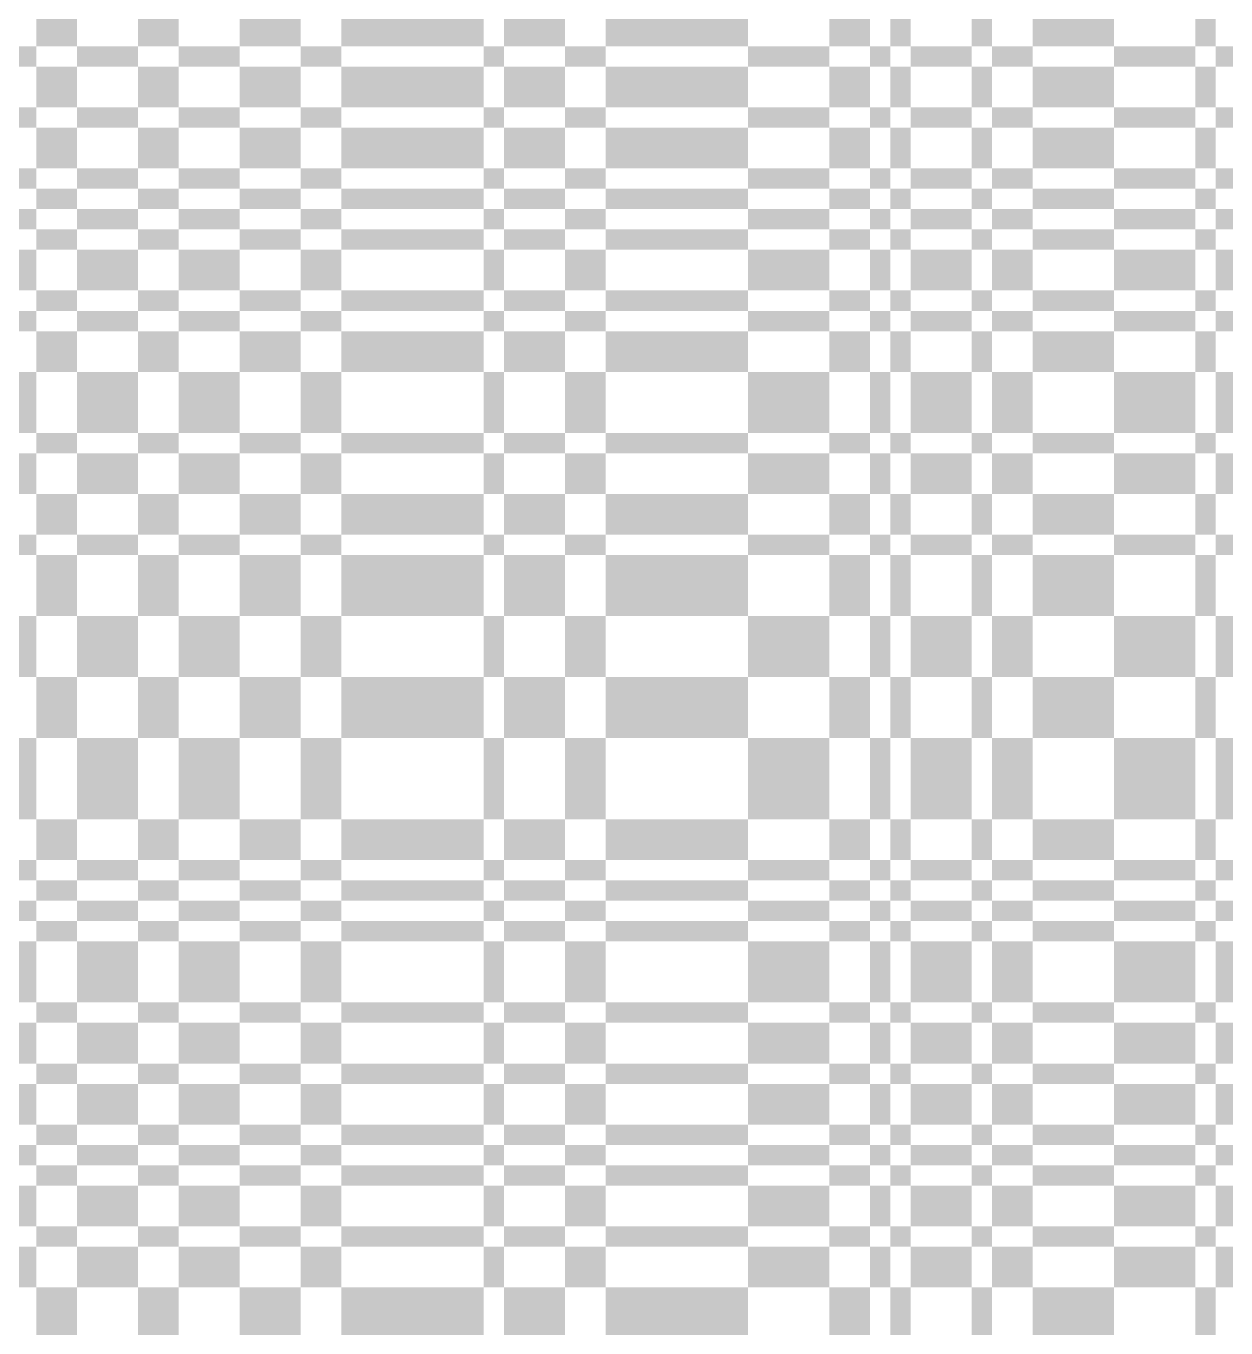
# Model space of a CAD drawing. Extents: x 0 to 10, y 0 to 10.
# Drawn here: x 2.53 to 3.71, y 2.5 to 3.78 of the extents above; entities that cross this region are included whole.
import ezdxf

# ---------------------------------------------------------------- set-up
doc = ezdxf.new("R2010")
doc.units = 0
doc.header["$MEASUREMENT"] = 0
doc.layers.add('CHROME', color=7, linetype='Continuous')

msp = doc.modelspace()

# ---------------------------------------------------------------- linework, layer by layer
at = {"layer": 'CHROME'}
for points in [[(2.54, 3.76), (2.58, 3.76), (2.54, 3.8), (2.58, 3.8)], [(2.64, 3.76), (2.68, 3.76), (2.64, 3.8), (2.68, 3.8)], [(2.74, 3.76), (2.8, 3.76), (2.74, 3.8), (2.8, 3.8)], [(2.84, 3.76), (2.98, 3.76), (2.84, 3.8), (2.98, 3.8)], [(3, 3.76), (3.06, 3.76), (3, 3.8), (3.06, 3.8)], [(3.1, 3.76), (3.24, 3.76), (3.1, 3.8), (3.24, 3.8)], [(3.32, 3.76), (3.36, 3.76), (3.32, 3.8), (3.36, 3.8)], [(3.38, 3.76), (3.4, 3.76), (3.38, 3.8), (3.4, 3.8)], [(3.46, 3.76), (3.48, 3.76), (3.46, 3.8), (3.48, 3.8)], [(3.52, 3.76), (3.6, 3.76), (3.52, 3.8), (3.6, 3.8)], [(3.68, 3.76), (3.7, 3.76), (3.68, 3.8), (3.7, 3.8)], [(2.52, 3.74), (2.54, 3.74), (2.52, 3.76), (2.54, 3.76)], [(2.58, 3.74), (2.64, 3.74), (2.58, 3.76), (2.64, 3.76)], [(2.68, 3.74), (2.74, 3.74), (2.68, 3.76), (2.74, 3.76)], [(2.8, 3.74), (2.84, 3.74), (2.8, 3.76), (2.84, 3.76)], [(2.98, 3.74), (3, 3.74), (2.98, 3.76), (3, 3.76)], [(3.06, 3.74), (3.1, 3.74), (3.06, 3.76), (3.1, 3.76)], [(3.24, 3.74), (3.32, 3.74), (3.24, 3.76), (3.32, 3.76)], [(3.36, 3.74), (3.38, 3.74), (3.36, 3.76), (3.38, 3.76)], [(3.4, 3.74), (3.46, 3.74), (3.4, 3.76), (3.46, 3.76)], [(3.48, 3.74), (3.52, 3.74), (3.48, 3.76), (3.52, 3.76)], [(3.6, 3.74), (3.68, 3.74), (3.6, 3.76), (3.68, 3.76)], [(3.7, 3.74), (3.72, 3.74), (3.7, 3.76), (3.72, 3.76)], [(2.54, 3.7), (2.58, 3.7), (2.54, 3.74), (2.58, 3.74)], [(2.64, 3.7), (2.68, 3.7), (2.64, 3.74), (2.68, 3.74)], [(2.74, 3.7), (2.8, 3.7), (2.74, 3.74), (2.8, 3.74)], [(2.84, 3.7), (2.98, 3.7), (2.84, 3.74), (2.98, 3.74)], [(3, 3.7), (3.06, 3.7), (3, 3.74), (3.06, 3.74)], [(3.1, 3.7), (3.24, 3.7), (3.1, 3.74), (3.24, 3.74)], [(3.32, 3.7), (3.36, 3.7), (3.32, 3.74), (3.36, 3.74)], [(3.38, 3.7), (3.4, 3.7), (3.38, 3.74), (3.4, 3.74)], [(3.46, 3.7), (3.48, 3.7), (3.46, 3.74), (3.48, 3.74)], [(3.52, 3.7), (3.6, 3.7), (3.52, 3.74), (3.6, 3.74)], [(3.68, 3.7), (3.7, 3.7), (3.68, 3.74), (3.7, 3.74)], [(2.52, 3.68), (2.54, 3.68), (2.52, 3.7), (2.54, 3.7)], [(2.58, 3.68), (2.64, 3.68), (2.58, 3.7), (2.64, 3.7)], [(2.68, 3.68), (2.74, 3.68), (2.68, 3.7), (2.74, 3.7)], [(2.8, 3.68), (2.84, 3.68), (2.8, 3.7), (2.84, 3.7)], [(2.98, 3.68), (3, 3.68), (2.98, 3.7), (3, 3.7)], [(3.06, 3.68), (3.1, 3.68), (3.06, 3.7), (3.1, 3.7)], [(3.24, 3.68), (3.32, 3.68), (3.24, 3.7), (3.32, 3.7)], [(3.36, 3.68), (3.38, 3.68), (3.36, 3.7), (3.38, 3.7)], [(3.4, 3.68), (3.46, 3.68), (3.4, 3.7), (3.46, 3.7)], [(3.48, 3.68), (3.52, 3.68), (3.48, 3.7), (3.52, 3.7)], [(3.6, 3.68), (3.68, 3.68), (3.6, 3.7), (3.68, 3.7)], [(3.7, 3.68), (3.72, 3.68), (3.7, 3.7), (3.72, 3.7)], [(2.54, 3.64), (2.58, 3.64), (2.54, 3.68), (2.58, 3.68)], [(2.64, 3.64), (2.68, 3.64), (2.64, 3.68), (2.68, 3.68)], [(2.74, 3.64), (2.8, 3.64), (2.74, 3.68), (2.8, 3.68)], [(2.84, 3.64), (2.98, 3.64), (2.84, 3.68), (2.98, 3.68)], [(3, 3.64), (3.06, 3.64), (3, 3.68), (3.06, 3.68)], [(3.1, 3.64), (3.24, 3.64), (3.1, 3.68), (3.24, 3.68)], [(3.32, 3.64), (3.36, 3.64), (3.32, 3.68), (3.36, 3.68)], [(3.38, 3.64), (3.4, 3.64), (3.38, 3.68), (3.4, 3.68)], [(3.46, 3.64), (3.48, 3.64), (3.46, 3.68), (3.48, 3.68)], [(3.52, 3.64), (3.6, 3.64), (3.52, 3.68), (3.6, 3.68)], [(3.68, 3.64), (3.7, 3.64), (3.68, 3.68), (3.7, 3.68)], [(2.52, 3.62), (2.54, 3.62), (2.52, 3.64), (2.54, 3.64)], [(2.58, 3.62), (2.64, 3.62), (2.58, 3.64), (2.64, 3.64)], [(2.68, 3.62), (2.74, 3.62), (2.68, 3.64), (2.74, 3.64)], [(2.8, 3.62), (2.84, 3.62), (2.8, 3.64), (2.84, 3.64)], [(2.98, 3.62), (3, 3.62), (2.98, 3.64), (3, 3.64)], [(3.06, 3.62), (3.1, 3.62), (3.06, 3.64), (3.1, 3.64)], [(3.24, 3.62), (3.32, 3.62), (3.24, 3.64), (3.32, 3.64)], [(3.36, 3.62), (3.38, 3.62), (3.36, 3.64), (3.38, 3.64)], [(3.4, 3.62), (3.46, 3.62), (3.4, 3.64), (3.46, 3.64)], [(3.48, 3.62), (3.52, 3.62), (3.48, 3.64), (3.52, 3.64)], [(3.6, 3.62), (3.68, 3.62), (3.6, 3.64), (3.68, 3.64)], [(3.7, 3.62), (3.72, 3.62), (3.7, 3.64), (3.72, 3.64)], [(2.54, 3.6), (2.58, 3.6), (2.54, 3.62), (2.58, 3.62)], [(2.64, 3.6), (2.68, 3.6), (2.64, 3.62), (2.68, 3.62)], [(2.74, 3.6), (2.8, 3.6), (2.74, 3.62), (2.8, 3.62)], [(2.84, 3.6), (2.98, 3.6), (2.84, 3.62), (2.98, 3.62)], [(3, 3.6), (3.06, 3.6), (3, 3.62), (3.06, 3.62)], [(3.1, 3.6), (3.24, 3.6), (3.1, 3.62), (3.24, 3.62)], [(3.32, 3.6), (3.36, 3.6), (3.32, 3.62), (3.36, 3.62)], [(3.38, 3.6), (3.4, 3.6), (3.38, 3.62), (3.4, 3.62)], [(3.46, 3.6), (3.48, 3.6), (3.46, 3.62), (3.48, 3.62)], [(3.52, 3.6), (3.6, 3.6), (3.52, 3.62), (3.6, 3.62)], [(3.68, 3.6), (3.7, 3.6), (3.68, 3.62), (3.7, 3.62)], [(2.52, 3.58), (2.54, 3.58), (2.52, 3.6), (2.54, 3.6)], [(2.58, 3.58), (2.64, 3.58), (2.58, 3.6), (2.64, 3.6)], [(2.68, 3.58), (2.74, 3.58), (2.68, 3.6), (2.74, 3.6)], [(2.8, 3.58), (2.84, 3.58), (2.8, 3.6), (2.84, 3.6)], [(2.98, 3.58), (3, 3.58), (2.98, 3.6), (3, 3.6)], [(3.06, 3.58), (3.1, 3.58), (3.06, 3.6), (3.1, 3.6)], [(3.24, 3.58), (3.32, 3.58), (3.24, 3.6), (3.32, 3.6)], [(3.36, 3.58), (3.38, 3.58), (3.36, 3.6), (3.38, 3.6)], [(3.4, 3.58), (3.46, 3.58), (3.4, 3.6), (3.46, 3.6)], [(3.48, 3.58), (3.52, 3.58), (3.48, 3.6), (3.52, 3.6)], [(3.6, 3.58), (3.68, 3.58), (3.6, 3.6), (3.68, 3.6)], [(3.7, 3.58), (3.72, 3.58), (3.7, 3.6), (3.72, 3.6)], [(2.54, 3.56), (2.58, 3.56), (2.54, 3.58), (2.58, 3.58)], [(2.64, 3.56), (2.68, 3.56), (2.64, 3.58), (2.68, 3.58)], [(2.74, 3.56), (2.8, 3.56), (2.74, 3.58), (2.8, 3.58)], [(2.84, 3.56), (2.98, 3.56), (2.84, 3.58), (2.98, 3.58)], [(3, 3.56), (3.06, 3.56), (3, 3.58), (3.06, 3.58)], [(3.1, 3.56), (3.24, 3.56), (3.1, 3.58), (3.24, 3.58)], [(3.32, 3.56), (3.36, 3.56), (3.32, 3.58), (3.36, 3.58)], [(3.38, 3.56), (3.4, 3.56), (3.38, 3.58), (3.4, 3.58)], [(3.46, 3.56), (3.48, 3.56), (3.46, 3.58), (3.48, 3.58)], [(3.52, 3.56), (3.6, 3.56), (3.52, 3.58), (3.6, 3.58)], [(3.68, 3.56), (3.7, 3.56), (3.68, 3.58), (3.7, 3.58)], [(2.52, 3.52), (2.54, 3.52), (2.52, 3.56), (2.54, 3.56)], [(2.58, 3.52), (2.64, 3.52), (2.58, 3.56), (2.64, 3.56)], [(2.68, 3.52), (2.74, 3.52), (2.68, 3.56), (2.74, 3.56)], [(2.8, 3.52), (2.84, 3.52), (2.8, 3.56), (2.84, 3.56)], [(2.98, 3.52), (3, 3.52), (2.98, 3.56), (3, 3.56)], [(3.06, 3.52), (3.1, 3.52), (3.06, 3.56), (3.1, 3.56)], [(3.24, 3.52), (3.32, 3.52), (3.24, 3.56), (3.32, 3.56)], [(3.36, 3.52), (3.38, 3.52), (3.36, 3.56), (3.38, 3.56)], [(3.4, 3.52), (3.46, 3.52), (3.4, 3.56), (3.46, 3.56)], [(3.48, 3.52), (3.52, 3.52), (3.48, 3.56), (3.52, 3.56)], [(3.6, 3.52), (3.68, 3.52), (3.6, 3.56), (3.68, 3.56)], [(3.7, 3.52), (3.72, 3.52), (3.7, 3.56), (3.72, 3.56)], [(2.54, 3.5), (2.58, 3.5), (2.54, 3.52), (2.58, 3.52)], [(2.64, 3.5), (2.68, 3.5), (2.64, 3.52), (2.68, 3.52)], [(2.74, 3.5), (2.8, 3.5), (2.74, 3.52), (2.8, 3.52)], [(2.84, 3.5), (2.98, 3.5), (2.84, 3.52), (2.98, 3.52)], [(3, 3.5), (3.06, 3.5), (3, 3.52), (3.06, 3.52)], [(3.1, 3.5), (3.24, 3.5), (3.1, 3.52), (3.24, 3.52)], [(3.32, 3.5), (3.36, 3.5), (3.32, 3.52), (3.36, 3.52)], [(3.38, 3.5), (3.4, 3.5), (3.38, 3.52), (3.4, 3.52)], [(3.46, 3.5), (3.48, 3.5), (3.46, 3.52), (3.48, 3.52)], [(3.52, 3.5), (3.6, 3.5), (3.52, 3.52), (3.6, 3.52)], [(3.68, 3.5), (3.7, 3.5), (3.68, 3.52), (3.7, 3.52)], [(2.52, 3.48), (2.54, 3.48), (2.52, 3.5), (2.54, 3.5)], [(2.58, 3.48), (2.64, 3.48), (2.58, 3.5), (2.64, 3.5)], [(2.68, 3.48), (2.74, 3.48), (2.68, 3.5), (2.74, 3.5)], [(2.8, 3.48), (2.84, 3.48), (2.8, 3.5), (2.84, 3.5)], [(2.98, 3.48), (3, 3.48), (2.98, 3.5), (3, 3.5)], [(3.06, 3.48), (3.1, 3.48), (3.06, 3.5), (3.1, 3.5)], [(3.24, 3.48), (3.32, 3.48), (3.24, 3.5), (3.32, 3.5)], [(3.36, 3.48), (3.38, 3.48), (3.36, 3.5), (3.38, 3.5)], [(3.4, 3.48), (3.46, 3.48), (3.4, 3.5), (3.46, 3.5)], [(3.48, 3.48), (3.52, 3.48), (3.48, 3.5), (3.52, 3.5)], [(3.6, 3.48), (3.68, 3.48), (3.6, 3.5), (3.68, 3.5)], [(3.7, 3.48), (3.72, 3.48), (3.7, 3.5), (3.72, 3.5)], [(2.54, 3.44), (2.58, 3.44), (2.54, 3.48), (2.58, 3.48)], [(2.64, 3.44), (2.68, 3.44), (2.64, 3.48), (2.68, 3.48)], [(2.74, 3.44), (2.8, 3.44), (2.74, 3.48), (2.8, 3.48)], [(2.84, 3.44), (2.98, 3.44), (2.84, 3.48), (2.98, 3.48)], [(3, 3.44), (3.06, 3.44), (3, 3.48), (3.06, 3.48)], [(3.1, 3.44), (3.24, 3.44), (3.1, 3.48), (3.24, 3.48)], [(3.32, 3.44), (3.36, 3.44), (3.32, 3.48), (3.36, 3.48)], [(3.38, 3.44), (3.4, 3.44), (3.38, 3.48), (3.4, 3.48)], [(3.46, 3.44), (3.48, 3.44), (3.46, 3.48), (3.48, 3.48)], [(3.52, 3.44), (3.6, 3.44), (3.52, 3.48), (3.6, 3.48)], [(3.68, 3.44), (3.7, 3.44), (3.68, 3.48), (3.7, 3.48)], [(2.52, 3.38), (2.54, 3.38), (2.52, 3.44), (2.54, 3.44)], [(2.58, 3.38), (2.64, 3.38), (2.58, 3.44), (2.64, 3.44)], [(2.68, 3.38), (2.74, 3.38), (2.68, 3.44), (2.74, 3.44)], [(2.8, 3.38), (2.84, 3.38), (2.8, 3.44), (2.84, 3.44)], [(2.98, 3.38), (3, 3.38), (2.98, 3.44), (3, 3.44)], [(3.06, 3.38), (3.1, 3.38), (3.06, 3.44), (3.1, 3.44)], [(3.24, 3.38), (3.32, 3.38), (3.24, 3.44), (3.32, 3.44)], [(3.36, 3.38), (3.38, 3.38), (3.36, 3.44), (3.38, 3.44)], [(3.4, 3.38), (3.46, 3.38), (3.4, 3.44), (3.46, 3.44)], [(3.48, 3.38), (3.52, 3.38), (3.48, 3.44), (3.52, 3.44)], [(3.6, 3.38), (3.68, 3.38), (3.6, 3.44), (3.68, 3.44)], [(3.7, 3.38), (3.72, 3.38), (3.7, 3.44), (3.72, 3.44)], [(2.54, 3.36), (2.58, 3.36), (2.54, 3.38), (2.58, 3.38)], [(2.64, 3.36), (2.68, 3.36), (2.64, 3.38), (2.68, 3.38)], [(2.74, 3.36), (2.8, 3.36), (2.74, 3.38), (2.8, 3.38)], [(2.84, 3.36), (2.98, 3.36), (2.84, 3.38), (2.98, 3.38)], [(3, 3.36), (3.06, 3.36), (3, 3.38), (3.06, 3.38)], [(3.1, 3.36), (3.24, 3.36), (3.1, 3.38), (3.24, 3.38)], [(3.32, 3.36), (3.36, 3.36), (3.32, 3.38), (3.36, 3.38)], [(3.38, 3.36), (3.4, 3.36), (3.38, 3.38), (3.4, 3.38)], [(3.46, 3.36), (3.48, 3.36), (3.46, 3.38), (3.48, 3.38)], [(3.52, 3.36), (3.6, 3.36), (3.52, 3.38), (3.6, 3.38)], [(3.68, 3.36), (3.7, 3.36), (3.68, 3.38), (3.7, 3.38)], [(2.52, 3.32), (2.54, 3.32), (2.52, 3.36), (2.54, 3.36)], [(2.58, 3.32), (2.64, 3.32), (2.58, 3.36), (2.64, 3.36)], [(2.68, 3.32), (2.74, 3.32), (2.68, 3.36), (2.74, 3.36)], [(2.8, 3.32), (2.84, 3.32), (2.8, 3.36), (2.84, 3.36)], [(2.98, 3.32), (3, 3.32), (2.98, 3.36), (3, 3.36)], [(3.06, 3.32), (3.1, 3.32), (3.06, 3.36), (3.1, 3.36)], [(3.24, 3.32), (3.32, 3.32), (3.24, 3.36), (3.32, 3.36)], [(3.36, 3.32), (3.38, 3.32), (3.36, 3.36), (3.38, 3.36)], [(3.4, 3.32), (3.46, 3.32), (3.4, 3.36), (3.46, 3.36)], [(3.48, 3.32), (3.52, 3.32), (3.48, 3.36), (3.52, 3.36)], [(3.6, 3.32), (3.68, 3.32), (3.6, 3.36), (3.68, 3.36)], [(3.7, 3.32), (3.72, 3.32), (3.7, 3.36), (3.72, 3.36)], [(2.54, 3.28), (2.58, 3.28), (2.54, 3.32), (2.58, 3.32)], [(2.64, 3.28), (2.68, 3.28), (2.64, 3.32), (2.68, 3.32)], [(2.74, 3.28), (2.8, 3.28), (2.74, 3.32), (2.8, 3.32)], [(2.84, 3.28), (2.98, 3.28), (2.84, 3.32), (2.98, 3.32)], [(3, 3.28), (3.06, 3.28), (3, 3.32), (3.06, 3.32)], [(3.1, 3.28), (3.24, 3.28), (3.1, 3.32), (3.24, 3.32)], [(3.32, 3.28), (3.36, 3.28), (3.32, 3.32), (3.36, 3.32)], [(3.38, 3.28), (3.4, 3.28), (3.38, 3.32), (3.4, 3.32)], [(3.46, 3.28), (3.48, 3.28), (3.46, 3.32), (3.48, 3.32)], [(3.52, 3.28), (3.6, 3.28), (3.52, 3.32), (3.6, 3.32)], [(3.68, 3.28), (3.7, 3.28), (3.68, 3.32), (3.7, 3.32)], [(2.52, 3.26), (2.54, 3.26), (2.52, 3.28), (2.54, 3.28)], [(2.58, 3.26), (2.64, 3.26), (2.58, 3.28), (2.64, 3.28)], [(2.68, 3.26), (2.74, 3.26), (2.68, 3.28), (2.74, 3.28)], [(2.8, 3.26), (2.84, 3.26), (2.8, 3.28), (2.84, 3.28)], [(2.98, 3.26), (3, 3.26), (2.98, 3.28), (3, 3.28)], [(3.06, 3.26), (3.1, 3.26), (3.06, 3.28), (3.1, 3.28)], [(3.24, 3.26), (3.32, 3.26), (3.24, 3.28), (3.32, 3.28)], [(3.36, 3.26), (3.38, 3.26), (3.36, 3.28), (3.38, 3.28)], [(3.4, 3.26), (3.46, 3.26), (3.4, 3.28), (3.46, 3.28)], [(3.48, 3.26), (3.52, 3.26), (3.48, 3.28), (3.52, 3.28)], [(3.6, 3.26), (3.68, 3.26), (3.6, 3.28), (3.68, 3.28)], [(3.7, 3.26), (3.72, 3.26), (3.7, 3.28), (3.72, 3.28)], [(2.54, 3.2), (2.58, 3.2), (2.54, 3.26), (2.58, 3.26)], [(2.64, 3.2), (2.68, 3.2), (2.64, 3.26), (2.68, 3.26)], [(2.74, 3.2), (2.8, 3.2), (2.74, 3.26), (2.8, 3.26)], [(2.84, 3.2), (2.98, 3.2), (2.84, 3.26), (2.98, 3.26)], [(3, 3.2), (3.06, 3.2), (3, 3.26), (3.06, 3.26)], [(3.1, 3.2), (3.24, 3.2), (3.1, 3.26), (3.24, 3.26)], [(3.32, 3.2), (3.36, 3.2), (3.32, 3.26), (3.36, 3.26)], [(3.38, 3.2), (3.4, 3.2), (3.38, 3.26), (3.4, 3.26)], [(3.46, 3.2), (3.48, 3.2), (3.46, 3.26), (3.48, 3.26)], [(3.52, 3.2), (3.6, 3.2), (3.52, 3.26), (3.6, 3.26)], [(3.68, 3.2), (3.7, 3.2), (3.68, 3.26), (3.7, 3.26)], [(2.52, 3.14), (2.54, 3.14), (2.52, 3.2), (2.54, 3.2)], [(2.58, 3.14), (2.64, 3.14), (2.58, 3.2), (2.64, 3.2)], [(2.68, 3.14), (2.74, 3.14), (2.68, 3.2), (2.74, 3.2)], [(2.8, 3.14), (2.84, 3.14), (2.8, 3.2), (2.84, 3.2)], [(2.98, 3.14), (3, 3.14), (2.98, 3.2), (3, 3.2)], [(3.06, 3.14), (3.1, 3.14), (3.06, 3.2), (3.1, 3.2)], [(3.24, 3.14), (3.32, 3.14), (3.24, 3.2), (3.32, 3.2)], [(3.36, 3.14), (3.38, 3.14), (3.36, 3.2), (3.38, 3.2)], [(3.4, 3.14), (3.46, 3.14), (3.4, 3.2), (3.46, 3.2)], [(3.48, 3.14), (3.52, 3.14), (3.48, 3.2), (3.52, 3.2)], [(3.6, 3.14), (3.68, 3.14), (3.6, 3.2), (3.68, 3.2)], [(3.7, 3.14), (3.72, 3.14), (3.7, 3.2), (3.72, 3.2)], [(2.54, 3.08), (2.58, 3.08), (2.54, 3.14), (2.58, 3.14)], [(2.64, 3.08), (2.68, 3.08), (2.64, 3.14), (2.68, 3.14)], [(2.74, 3.08), (2.8, 3.08), (2.74, 3.14), (2.8, 3.14)], [(2.84, 3.08), (2.98, 3.08), (2.84, 3.14), (2.98, 3.14)], [(3, 3.08), (3.06, 3.08), (3, 3.14), (3.06, 3.14)], [(3.1, 3.08), (3.24, 3.08), (3.1, 3.14), (3.24, 3.14)], [(3.32, 3.08), (3.36, 3.08), (3.32, 3.14), (3.36, 3.14)], [(3.38, 3.08), (3.4, 3.08), (3.38, 3.14), (3.4, 3.14)], [(3.46, 3.08), (3.48, 3.08), (3.46, 3.14), (3.48, 3.14)], [(3.52, 3.08), (3.6, 3.08), (3.52, 3.14), (3.6, 3.14)], [(3.68, 3.08), (3.7, 3.08), (3.68, 3.14), (3.7, 3.14)], [(2.52, 3), (2.54, 3), (2.52, 3.08), (2.54, 3.08)], [(2.58, 3), (2.64, 3), (2.58, 3.08), (2.64, 3.08)], [(2.68, 3), (2.74, 3), (2.68, 3.08), (2.74, 3.08)], [(2.8, 3), (2.84, 3), (2.8, 3.08), (2.84, 3.08)], [(2.98, 3), (3, 3), (2.98, 3.08), (3, 3.08)], [(3.06, 3), (3.1, 3), (3.06, 3.08), (3.1, 3.08)], [(3.24, 3), (3.32, 3), (3.24, 3.08), (3.32, 3.08)], [(3.36, 3), (3.38, 3), (3.36, 3.08), (3.38, 3.08)], [(3.4, 3), (3.46, 3), (3.4, 3.08), (3.46, 3.08)], [(3.48, 3), (3.52, 3), (3.48, 3.08), (3.52, 3.08)], [(3.6, 3), (3.68, 3), (3.6, 3.08), (3.68, 3.08)], [(3.7, 3), (3.72, 3), (3.7, 3.08), (3.72, 3.08)], [(2.54, 2.96), (2.58, 2.96), (2.54, 3), (2.58, 3)], [(2.64, 2.96), (2.68, 2.96), (2.64, 3), (2.68, 3)], [(2.74, 2.96), (2.8, 2.96), (2.74, 3), (2.8, 3)], [(2.84, 2.96), (2.98, 2.96), (2.84, 3), (2.98, 3)], [(3, 2.96), (3.06, 2.96), (3, 3), (3.06, 3)], [(3.1, 2.96), (3.24, 2.96), (3.1, 3), (3.24, 3)], [(3.32, 2.96), (3.36, 2.96), (3.32, 3), (3.36, 3)], [(3.38, 2.96), (3.4, 2.96), (3.38, 3), (3.4, 3)], [(3.46, 2.96), (3.48, 2.96), (3.46, 3), (3.48, 3)], [(3.52, 2.96), (3.6, 2.96), (3.52, 3), (3.6, 3)], [(3.68, 2.96), (3.7, 2.96), (3.68, 3), (3.7, 3)], [(2.52, 2.94), (2.54, 2.94), (2.52, 2.96), (2.54, 2.96)], [(2.58, 2.94), (2.64, 2.94), (2.58, 2.96), (2.64, 2.96)], [(2.68, 2.94), (2.74, 2.94), (2.68, 2.96), (2.74, 2.96)], [(2.8, 2.94), (2.84, 2.94), (2.8, 2.96), (2.84, 2.96)], [(2.98, 2.94), (3, 2.94), (2.98, 2.96), (3, 2.96)], [(3.06, 2.94), (3.1, 2.94), (3.06, 2.96), (3.1, 2.96)], [(3.24, 2.94), (3.32, 2.94), (3.24, 2.96), (3.32, 2.96)], [(3.36, 2.94), (3.38, 2.94), (3.36, 2.96), (3.38, 2.96)], [(3.4, 2.94), (3.46, 2.94), (3.4, 2.96), (3.46, 2.96)], [(3.48, 2.94), (3.52, 2.94), (3.48, 2.96), (3.52, 2.96)], [(3.6, 2.94), (3.68, 2.94), (3.6, 2.96), (3.68, 2.96)], [(3.7, 2.94), (3.72, 2.94), (3.7, 2.96), (3.72, 2.96)], [(2.54, 2.92), (2.58, 2.92), (2.54, 2.94), (2.58, 2.94)], [(2.64, 2.92), (2.68, 2.92), (2.64, 2.94), (2.68, 2.94)], [(2.74, 2.92), (2.8, 2.92), (2.74, 2.94), (2.8, 2.94)], [(2.84, 2.92), (2.98, 2.92), (2.84, 2.94), (2.98, 2.94)], [(3, 2.92), (3.06, 2.92), (3, 2.94), (3.06, 2.94)], [(3.1, 2.92), (3.24, 2.92), (3.1, 2.94), (3.24, 2.94)], [(3.32, 2.92), (3.36, 2.92), (3.32, 2.94), (3.36, 2.94)], [(3.38, 2.92), (3.4, 2.92), (3.38, 2.94), (3.4, 2.94)], [(3.46, 2.92), (3.48, 2.92), (3.46, 2.94), (3.48, 2.94)], [(3.52, 2.92), (3.6, 2.92), (3.52, 2.94), (3.6, 2.94)], [(3.68, 2.92), (3.7, 2.92), (3.68, 2.94), (3.7, 2.94)], [(2.52, 2.9), (2.54, 2.9), (2.52, 2.92), (2.54, 2.92)], [(2.58, 2.9), (2.64, 2.9), (2.58, 2.92), (2.64, 2.92)], [(2.68, 2.9), (2.74, 2.9), (2.68, 2.92), (2.74, 2.92)], [(2.8, 2.9), (2.84, 2.9), (2.8, 2.92), (2.84, 2.92)], [(2.98, 2.9), (3, 2.9), (2.98, 2.92), (3, 2.92)], [(3.06, 2.9), (3.1, 2.9), (3.06, 2.92), (3.1, 2.92)], [(3.24, 2.9), (3.32, 2.9), (3.24, 2.92), (3.32, 2.92)], [(3.36, 2.9), (3.38, 2.9), (3.36, 2.92), (3.38, 2.92)], [(3.4, 2.9), (3.46, 2.9), (3.4, 2.92), (3.46, 2.92)], [(3.48, 2.9), (3.52, 2.9), (3.48, 2.92), (3.52, 2.92)], [(3.6, 2.9), (3.68, 2.9), (3.6, 2.92), (3.68, 2.92)], [(3.7, 2.9), (3.72, 2.9), (3.7, 2.92), (3.72, 2.92)], [(2.54, 2.88), (2.58, 2.88), (2.54, 2.9), (2.58, 2.9)], [(2.64, 2.88), (2.68, 2.88), (2.64, 2.9), (2.68, 2.9)], [(2.74, 2.88), (2.8, 2.88), (2.74, 2.9), (2.8, 2.9)], [(2.84, 2.88), (2.98, 2.88), (2.84, 2.9), (2.98, 2.9)], [(3, 2.88), (3.06, 2.88), (3, 2.9), (3.06, 2.9)], [(3.1, 2.88), (3.24, 2.88), (3.1, 2.9), (3.24, 2.9)], [(3.32, 2.88), (3.36, 2.88), (3.32, 2.9), (3.36, 2.9)], [(3.38, 2.88), (3.4, 2.88), (3.38, 2.9), (3.4, 2.9)], [(3.46, 2.88), (3.48, 2.88), (3.46, 2.9), (3.48, 2.9)], [(3.52, 2.88), (3.6, 2.88), (3.52, 2.9), (3.6, 2.9)], [(3.68, 2.88), (3.7, 2.88), (3.68, 2.9), (3.7, 2.9)], [(2.52, 2.82), (2.54, 2.82), (2.52, 2.88), (2.54, 2.88)], [(2.58, 2.82), (2.64, 2.82), (2.58, 2.88), (2.64, 2.88)], [(2.68, 2.82), (2.74, 2.82), (2.68, 2.88), (2.74, 2.88)], [(2.8, 2.82), (2.84, 2.82), (2.8, 2.88), (2.84, 2.88)], [(2.98, 2.82), (3, 2.82), (2.98, 2.88), (3, 2.88)], [(3.06, 2.82), (3.1, 2.82), (3.06, 2.88), (3.1, 2.88)], [(3.24, 2.82), (3.32, 2.82), (3.24, 2.88), (3.32, 2.88)], [(3.36, 2.82), (3.38, 2.82), (3.36, 2.88), (3.38, 2.88)], [(3.4, 2.82), (3.46, 2.82), (3.4, 2.88), (3.46, 2.88)], [(3.48, 2.82), (3.52, 2.82), (3.48, 2.88), (3.52, 2.88)], [(3.6, 2.82), (3.68, 2.82), (3.6, 2.88), (3.68, 2.88)], [(3.7, 2.82), (3.72, 2.82), (3.7, 2.88), (3.72, 2.88)], [(2.54, 2.8), (2.58, 2.8), (2.54, 2.82), (2.58, 2.82)], [(2.64, 2.8), (2.68, 2.8), (2.64, 2.82), (2.68, 2.82)], [(2.74, 2.8), (2.8, 2.8), (2.74, 2.82), (2.8, 2.82)], [(2.84, 2.8), (2.98, 2.8), (2.84, 2.82), (2.98, 2.82)], [(3, 2.8), (3.06, 2.8), (3, 2.82), (3.06, 2.82)], [(3.1, 2.8), (3.24, 2.8), (3.1, 2.82), (3.24, 2.82)], [(3.32, 2.8), (3.36, 2.8), (3.32, 2.82), (3.36, 2.82)], [(3.38, 2.8), (3.4, 2.8), (3.38, 2.82), (3.4, 2.82)], [(3.46, 2.8), (3.48, 2.8), (3.46, 2.82), (3.48, 2.82)], [(3.52, 2.8), (3.6, 2.8), (3.52, 2.82), (3.6, 2.82)], [(3.68, 2.8), (3.7, 2.8), (3.68, 2.82), (3.7, 2.82)], [(2.52, 2.76), (2.54, 2.76), (2.52, 2.8), (2.54, 2.8)], [(2.58, 2.76), (2.64, 2.76), (2.58, 2.8), (2.64, 2.8)], [(2.68, 2.76), (2.74, 2.76), (2.68, 2.8), (2.74, 2.8)], [(2.8, 2.76), (2.84, 2.76), (2.8, 2.8), (2.84, 2.8)], [(2.98, 2.76), (3, 2.76), (2.98, 2.8), (3, 2.8)], [(3.06, 2.76), (3.1, 2.76), (3.06, 2.8), (3.1, 2.8)], [(3.24, 2.76), (3.32, 2.76), (3.24, 2.8), (3.32, 2.8)], [(3.36, 2.76), (3.38, 2.76), (3.36, 2.8), (3.38, 2.8)], [(3.4, 2.76), (3.46, 2.76), (3.4, 2.8), (3.46, 2.8)], [(3.48, 2.76), (3.52, 2.76), (3.48, 2.8), (3.52, 2.8)], [(3.6, 2.76), (3.68, 2.76), (3.6, 2.8), (3.68, 2.8)], [(3.7, 2.76), (3.72, 2.76), (3.7, 2.8), (3.72, 2.8)], [(2.54, 2.74), (2.58, 2.74), (2.54, 2.76), (2.58, 2.76)], [(2.64, 2.74), (2.68, 2.74), (2.64, 2.76), (2.68, 2.76)], [(2.74, 2.74), (2.8, 2.74), (2.74, 2.76), (2.8, 2.76)], [(2.84, 2.74), (2.98, 2.74), (2.84, 2.76), (2.98, 2.76)], [(3, 2.74), (3.06, 2.74), (3, 2.76), (3.06, 2.76)], [(3.1, 2.74), (3.24, 2.74), (3.1, 2.76), (3.24, 2.76)], [(3.32, 2.74), (3.36, 2.74), (3.32, 2.76), (3.36, 2.76)], [(3.38, 2.74), (3.4, 2.74), (3.38, 2.76), (3.4, 2.76)], [(3.46, 2.74), (3.48, 2.74), (3.46, 2.76), (3.48, 2.76)], [(3.52, 2.74), (3.6, 2.74), (3.52, 2.76), (3.6, 2.76)], [(3.68, 2.74), (3.7, 2.74), (3.68, 2.76), (3.7, 2.76)], [(2.52, 2.7), (2.54, 2.7), (2.52, 2.74), (2.54, 2.74)], [(2.58, 2.7), (2.64, 2.7), (2.58, 2.74), (2.64, 2.74)], [(2.68, 2.7), (2.74, 2.7), (2.68, 2.74), (2.74, 2.74)], [(2.8, 2.7), (2.84, 2.7), (2.8, 2.74), (2.84, 2.74)], [(2.98, 2.7), (3, 2.7), (2.98, 2.74), (3, 2.74)], [(3.06, 2.7), (3.1, 2.7), (3.06, 2.74), (3.1, 2.74)], [(3.24, 2.7), (3.32, 2.7), (3.24, 2.74), (3.32, 2.74)], [(3.36, 2.7), (3.38, 2.7), (3.36, 2.74), (3.38, 2.74)], [(3.4, 2.7), (3.46, 2.7), (3.4, 2.74), (3.46, 2.74)], [(3.48, 2.7), (3.52, 2.7), (3.48, 2.74), (3.52, 2.74)], [(3.6, 2.7), (3.68, 2.7), (3.6, 2.74), (3.68, 2.74)], [(3.7, 2.7), (3.72, 2.7), (3.7, 2.74), (3.72, 2.74)], [(2.54, 2.68), (2.58, 2.68), (2.54, 2.7), (2.58, 2.7)], [(2.64, 2.68), (2.68, 2.68), (2.64, 2.7), (2.68, 2.7)], [(2.74, 2.68), (2.8, 2.68), (2.74, 2.7), (2.8, 2.7)], [(2.84, 2.68), (2.98, 2.68), (2.84, 2.7), (2.98, 2.7)], [(3, 2.68), (3.06, 2.68), (3, 2.7), (3.06, 2.7)], [(3.1, 2.68), (3.24, 2.68), (3.1, 2.7), (3.24, 2.7)], [(3.32, 2.68), (3.36, 2.68), (3.32, 2.7), (3.36, 2.7)], [(3.38, 2.68), (3.4, 2.68), (3.38, 2.7), (3.4, 2.7)], [(3.46, 2.68), (3.48, 2.68), (3.46, 2.7), (3.48, 2.7)], [(3.52, 2.68), (3.6, 2.68), (3.52, 2.7), (3.6, 2.7)], [(3.68, 2.68), (3.7, 2.68), (3.68, 2.7), (3.7, 2.7)], [(2.52, 2.66), (2.54, 2.66), (2.52, 2.68), (2.54, 2.68)], [(2.58, 2.66), (2.64, 2.66), (2.58, 2.68), (2.64, 2.68)], [(2.68, 2.66), (2.74, 2.66), (2.68, 2.68), (2.74, 2.68)], [(2.8, 2.66), (2.84, 2.66), (2.8, 2.68), (2.84, 2.68)], [(2.98, 2.66), (3, 2.66), (2.98, 2.68), (3, 2.68)], [(3.06, 2.66), (3.1, 2.66), (3.06, 2.68), (3.1, 2.68)], [(3.24, 2.66), (3.32, 2.66), (3.24, 2.68), (3.32, 2.68)], [(3.36, 2.66), (3.38, 2.66), (3.36, 2.68), (3.38, 2.68)], [(3.4, 2.66), (3.46, 2.66), (3.4, 2.68), (3.46, 2.68)], [(3.48, 2.66), (3.52, 2.66), (3.48, 2.68), (3.52, 2.68)], [(3.6, 2.66), (3.68, 2.66), (3.6, 2.68), (3.68, 2.68)], [(3.7, 2.66), (3.72, 2.66), (3.7, 2.68), (3.72, 2.68)], [(2.54, 2.64), (2.58, 2.64), (2.54, 2.66), (2.58, 2.66)], [(2.64, 2.64), (2.68, 2.64), (2.64, 2.66), (2.68, 2.66)], [(2.74, 2.64), (2.8, 2.64), (2.74, 2.66), (2.8, 2.66)], [(2.84, 2.64), (2.98, 2.64), (2.84, 2.66), (2.98, 2.66)], [(3, 2.64), (3.06, 2.64), (3, 2.66), (3.06, 2.66)], [(3.1, 2.64), (3.24, 2.64), (3.1, 2.66), (3.24, 2.66)], [(3.32, 2.64), (3.36, 2.64), (3.32, 2.66), (3.36, 2.66)], [(3.38, 2.64), (3.4, 2.64), (3.38, 2.66), (3.4, 2.66)], [(3.46, 2.64), (3.48, 2.64), (3.46, 2.66), (3.48, 2.66)], [(3.52, 2.64), (3.6, 2.64), (3.52, 2.66), (3.6, 2.66)], [(3.68, 2.64), (3.7, 2.64), (3.68, 2.66), (3.7, 2.66)], [(2.52, 2.6), (2.54, 2.6), (2.52, 2.64), (2.54, 2.64)], [(2.58, 2.6), (2.64, 2.6), (2.58, 2.64), (2.64, 2.64)], [(2.68, 2.6), (2.74, 2.6), (2.68, 2.64), (2.74, 2.64)], [(2.8, 2.6), (2.84, 2.6), (2.8, 2.64), (2.84, 2.64)], [(2.98, 2.6), (3, 2.6), (2.98, 2.64), (3, 2.64)], [(3.06, 2.6), (3.1, 2.6), (3.06, 2.64), (3.1, 2.64)], [(3.24, 2.6), (3.32, 2.6), (3.24, 2.64), (3.32, 2.64)], [(3.36, 2.6), (3.38, 2.6), (3.36, 2.64), (3.38, 2.64)], [(3.4, 2.6), (3.46, 2.6), (3.4, 2.64), (3.46, 2.64)], [(3.48, 2.6), (3.52, 2.6), (3.48, 2.64), (3.52, 2.64)], [(3.6, 2.6), (3.68, 2.6), (3.6, 2.64), (3.68, 2.64)], [(3.7, 2.6), (3.72, 2.6), (3.7, 2.64), (3.72, 2.64)], [(2.54, 2.58), (2.58, 2.58), (2.54, 2.6), (2.58, 2.6)], [(2.64, 2.58), (2.68, 2.58), (2.64, 2.6), (2.68, 2.6)], [(2.74, 2.58), (2.8, 2.58), (2.74, 2.6), (2.8, 2.6)], [(2.84, 2.58), (2.98, 2.58), (2.84, 2.6), (2.98, 2.6)], [(3, 2.58), (3.06, 2.58), (3, 2.6), (3.06, 2.6)], [(3.1, 2.58), (3.24, 2.58), (3.1, 2.6), (3.24, 2.6)], [(3.32, 2.58), (3.36, 2.58), (3.32, 2.6), (3.36, 2.6)], [(3.38, 2.58), (3.4, 2.58), (3.38, 2.6), (3.4, 2.6)], [(3.46, 2.58), (3.48, 2.58), (3.46, 2.6), (3.48, 2.6)], [(3.52, 2.58), (3.6, 2.58), (3.52, 2.6), (3.6, 2.6)], [(3.68, 2.58), (3.7, 2.58), (3.68, 2.6), (3.7, 2.6)], [(2.52, 2.54), (2.54, 2.54), (2.52, 2.58), (2.54, 2.58)], [(2.58, 2.54), (2.64, 2.54), (2.58, 2.58), (2.64, 2.58)], [(2.68, 2.54), (2.74, 2.54), (2.68, 2.58), (2.74, 2.58)], [(2.8, 2.54), (2.84, 2.54), (2.8, 2.58), (2.84, 2.58)], [(2.98, 2.54), (3, 2.54), (2.98, 2.58), (3, 2.58)], [(3.06, 2.54), (3.1, 2.54), (3.06, 2.58), (3.1, 2.58)], [(3.24, 2.54), (3.32, 2.54), (3.24, 2.58), (3.32, 2.58)], [(3.36, 2.54), (3.38, 2.54), (3.36, 2.58), (3.38, 2.58)], [(3.4, 2.54), (3.46, 2.54), (3.4, 2.58), (3.46, 2.58)], [(3.48, 2.54), (3.52, 2.54), (3.48, 2.58), (3.52, 2.58)], [(3.6, 2.54), (3.68, 2.54), (3.6, 2.58), (3.68, 2.58)], [(3.7, 2.54), (3.72, 2.54), (3.7, 2.58), (3.72, 2.58)], [(2.54, 2.46), (2.58, 2.46), (2.54, 2.54), (2.58, 2.54)], [(2.64, 2.46), (2.68, 2.46), (2.64, 2.54), (2.68, 2.54)], [(2.74, 2.46), (2.8, 2.46), (2.74, 2.54), (2.8, 2.54)], [(2.84, 2.46), (2.98, 2.46), (2.84, 2.54), (2.98, 2.54)], [(3, 2.46), (3.06, 2.46), (3, 2.54), (3.06, 2.54)], [(3.1, 2.46), (3.24, 2.46), (3.1, 2.54), (3.24, 2.54)], [(3.32, 2.46), (3.36, 2.46), (3.32, 2.54), (3.36, 2.54)], [(3.38, 2.46), (3.4, 2.46), (3.38, 2.54), (3.4, 2.54)], [(3.46, 2.46), (3.48, 2.46), (3.46, 2.54), (3.48, 2.54)], [(3.52, 2.46), (3.6, 2.46), (3.52, 2.54), (3.6, 2.54)], [(3.68, 2.46), (3.7, 2.46), (3.68, 2.54), (3.7, 2.54)]]:
    msp.add_solid(points, dxfattribs=at)

doc.saveas('drawing.dxf')
